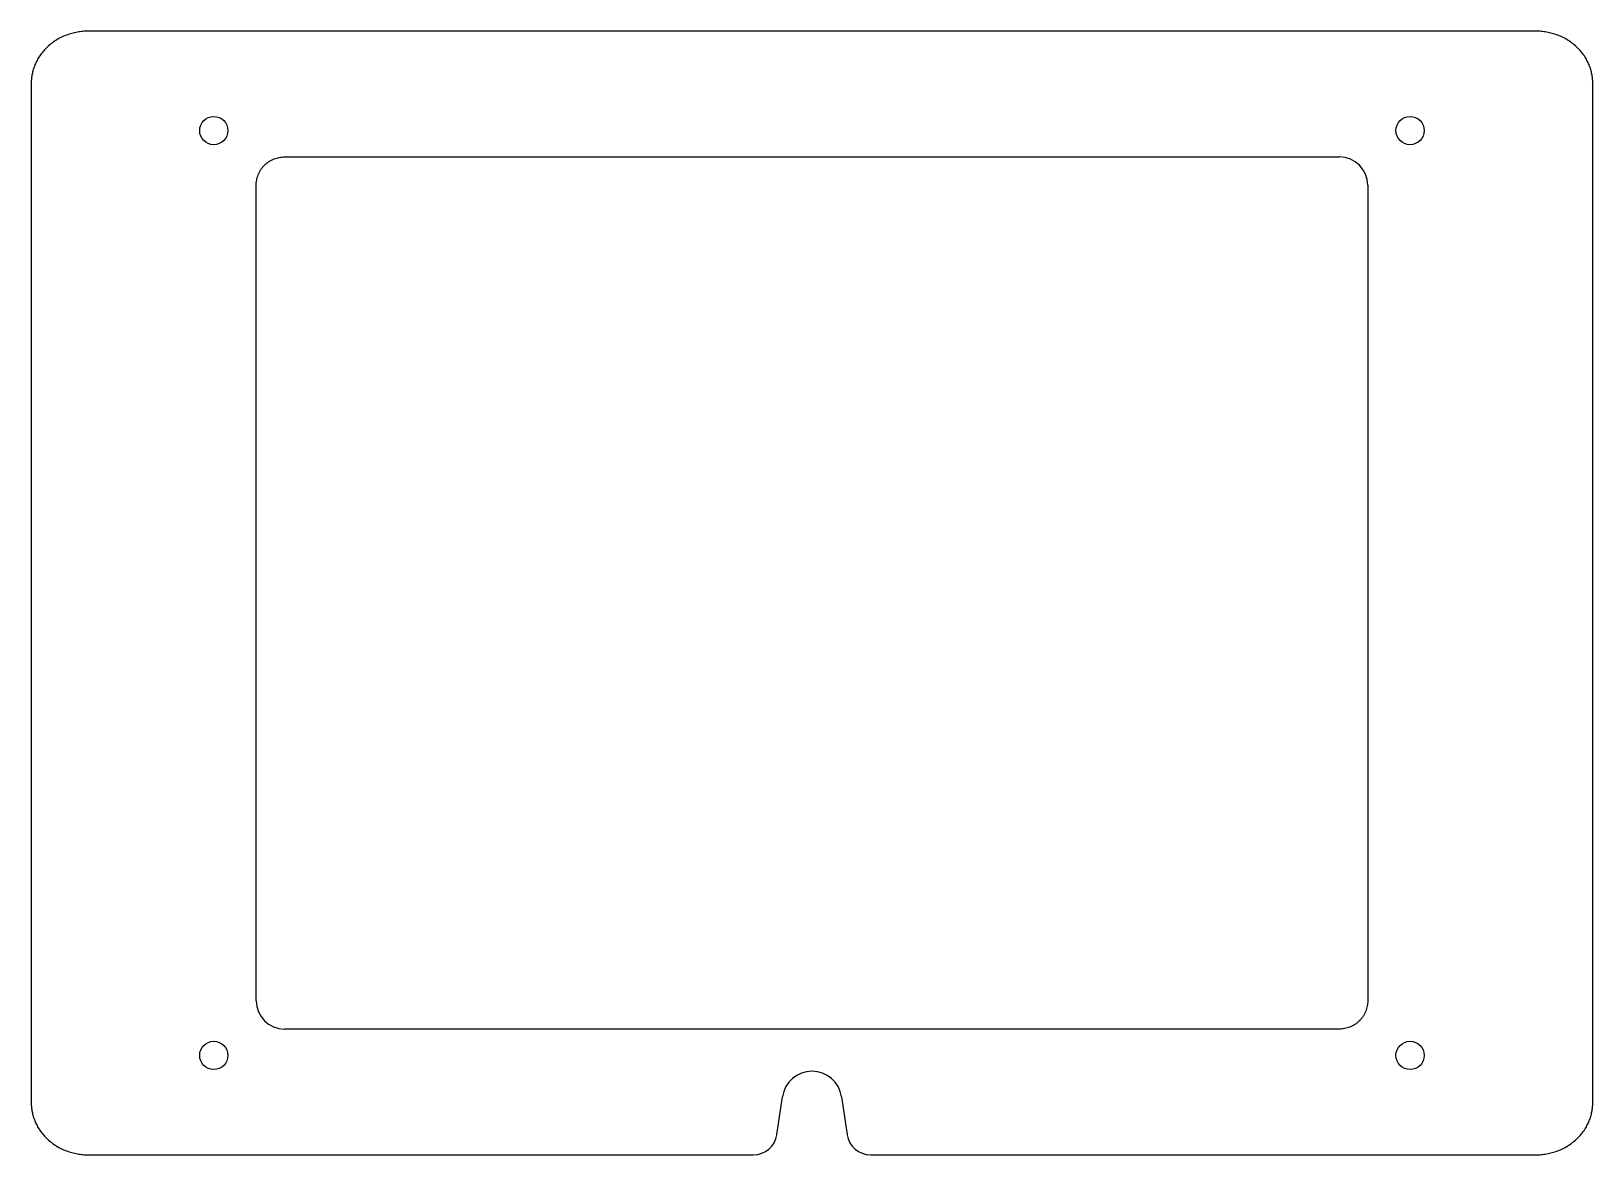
# Model space of a CAD drawing. Header units: millimetres. Extents: x 1762 to 1928, y -1029 to -909.
import ezdxf

# ---------------------------------------------------------------- set-up
doc = ezdxf.new("R2010")
doc.units = ezdxf.units.MM
doc.header["$MEASUREMENT"] = 0
for name, color, linetype in [('COVER-Layer-1', 7, 'Continuous'), ('inside cuts', 1, 'Continuous'), ('NEW_LAYER_03', 7, 'Continuous')]:
    doc.layers.add(name, color=color, linetype=linetype)

msp = doc.modelspace()

# ---------------------------------------------------------------- linework, layer by layer
at = {"layer": 'COVER-Layer-1', "color": 5}
for p, q in [((1921.49, -909.46), (1767.82, -909.46)), ((1761.77, -914.98), (1761.77, -1023.24)), ((1927.54, -1023.24), (1927.54, -914.98)), ((1840.92, -1026.62), (1841.51, -1022.59)), ((1847.79, -1022.59), (1848.39, -1026.62)), ((1767.82, -1028.76), (1838.45, -1028.76)), ((1850.86, -1028.76), (1921.49, -1028.76))]:
    msp.add_line(p, q, dxfattribs=at)
for centre, radius, start, end in [((1844.65, -1023.05), 3.17, 8.3925, 171.6075), ((1838.45, -1026.26), 2.5, 270, 351.6075), ((1850.86, -1026.26), 2.5, 188.3925, 270)]:
    msp.add_arc(centre, radius, start, end, dxfattribs=at)
for points in [[(1767.82, -909.46), (1761.77, -909.46), (1761.77, -914.98)], [(1927.54, -914.98), (1927.54, -909.46), (1921.49, -909.46)], [(1761.77, -1023.24), (1761.77, -1028.76), (1767.82, -1028.76)], [(1921.49, -1028.76), (1927.54, -1028.76), (1927.54, -1023.24)]]:
    msp.add_rational_spline(points, [1, 0.707106781187, 1], degree=2, dxfattribs=at)
at = {"layer": 'inside cuts'}
for p, q in [((1788.65, -922.81), (1900.65, -922.81)), ((1785.65, -1012.41), (1785.65, -925.81)), ((1903.65, -925.81), (1903.65, -961.61)), ((1903.65, -961.61), (1903.65, -976.61)), ((1903.65, -976.61), (1903.65, -1012.41)), ((1900.65, -1015.41), (1788.65, -1015.41))]:
    msp.add_line(p, q, dxfattribs=at)
msp.add_circle((1908.15, -920.01), 1.5, dxfattribs=at)
for centre, start, end in [((1900.65, -925.81), 0, 90), ((1788.65, -1012.41), 180, 270)]:
    msp.add_arc(centre, 3, start, end, dxfattribs=at)
for points, weights in [([(1785.65, -925.81), (1785.65, -922.81), (1788.65, -922.81)], [1, 0.707106851018, 0.999999860338]), ([(1903.65, -1012.41), (1903.65, -1015.41), (1900.65, -1015.41)], [1, 0.707106920849, 0.999999720675])]:
    msp.add_rational_spline(points, weights, degree=2, dxfattribs=at)
at = {"layer": 'NEW_LAYER_03', "color": 1}
for centre in [(1781.15, -920.01), (1781.15, -1018.21), (1908.15, -1018.21)]:
    msp.add_circle(centre, 1.5, dxfattribs=at)

doc.saveas('drawing.dxf')
